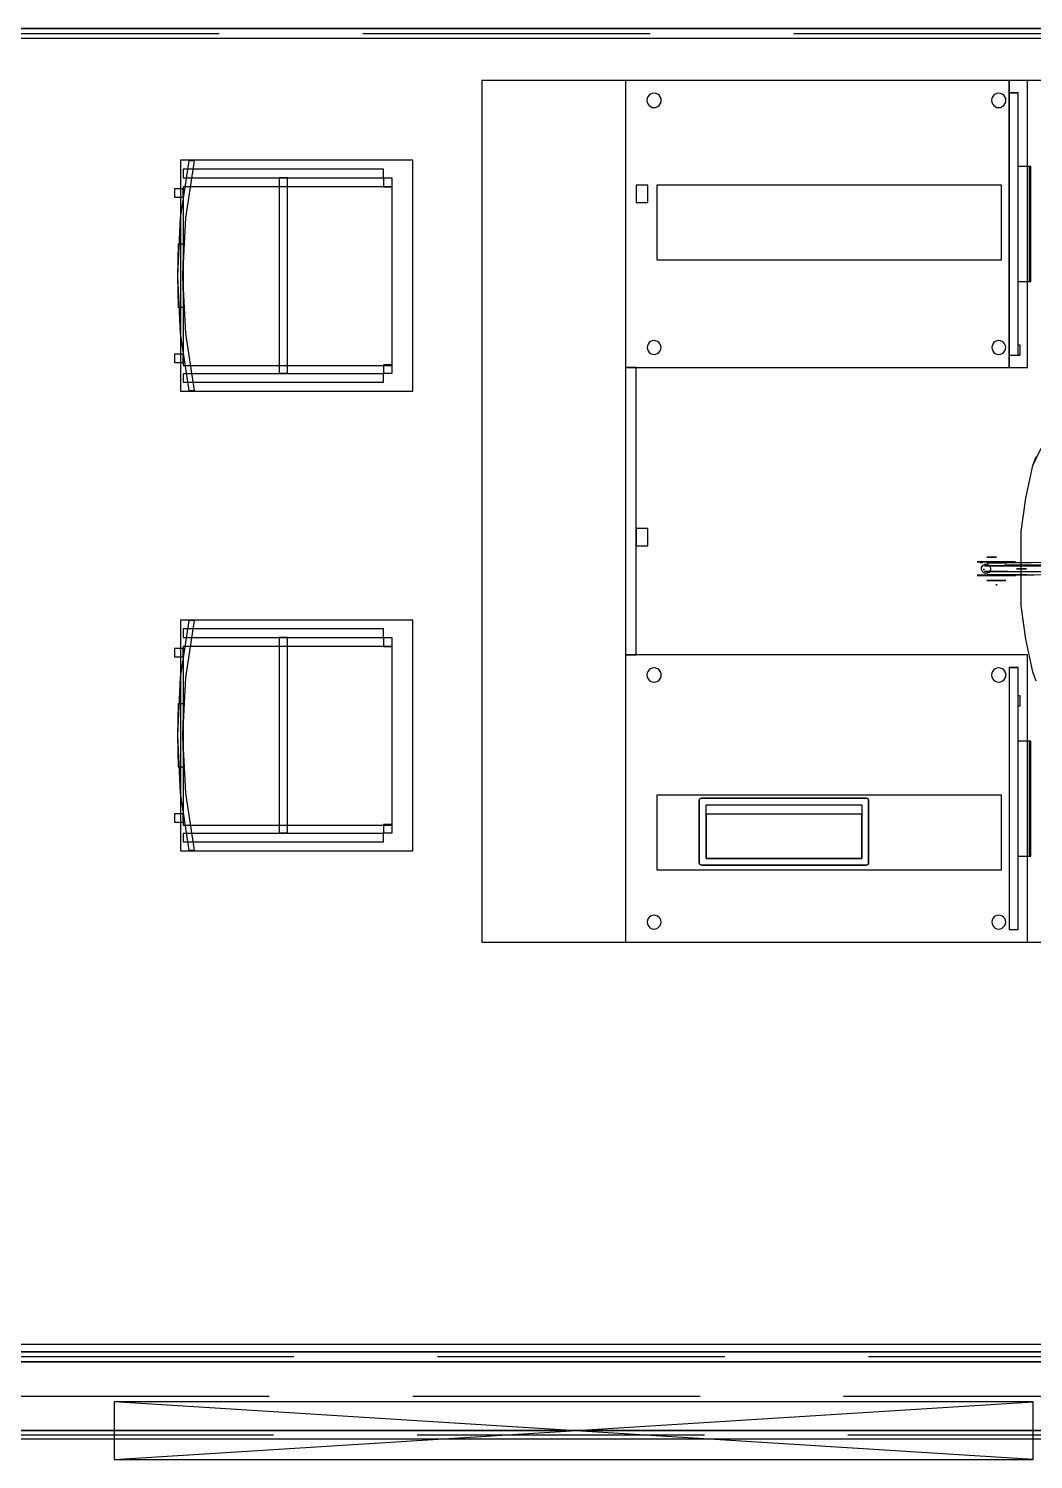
# Model space of a CAD drawing. Extents: x -28.2 to 24.3, y -24.8 to 12.4.
# Drawn here: x 4.745 to 6.494, y -6.174 to -3.684 of the extents above; entities that cross this region are included whole.
import ezdxf

# ---------------------------------------------------------------- set-up
doc = ezdxf.new("R2010")
doc.units = 0
doc.linetypes.add('Dashed', pattern=[0.75, 0.5, -0.25])
for name, color, linetype in [('EJE_MUROS', 8, 'Continuous'), ('FURNISHINGELEMENT', 8, 'Continuous'), ('LOSAS', 3, 'Continuous'), ('MUROS', 7, 'Continuous'), ('VENTANAS', 4, 'Continuous')]:
    doc.layers.add(name, color=color, linetype=linetype)

msp = doc.modelspace()

# ---------------------------------------------------------------- linework, layer by layer
at = {"layer": 'EJE_MUROS', "linetype": 'Dashed'}
for p, q in [((3.0768, -3.6926), (7.5538, -3.6926)), ((7.4568, -5.9956), (3.9143, -5.9956)), ((3.9138, -6.0641), (7.4738, -6.0641)), ((3.9213, -6.1316), (7.6738, -6.1316))]:
    msp.add_line(p, q, dxfattribs=at)
at = {"layer": 'FURNISHINGELEMENT'}
for p, q in [((6.5338, -3.7741, 1.06), (5.5338, -3.7741, 1.06)), ((5.5338, -3.7741, 1.06), (5.5338, -5.2741, 1.06)), ((6.4518, -3.7741, 0.945), (5.7838, -3.7741, 0.945)), ((5.7838, -3.7741, 0.945), (5.7838, -4.2741, 0.945)), ((6.4518, -4.2741, 0.945), (6.4518, -3.7741, 0.945)), ((6.4838, -3.7741, 0.945), (6.4518, -3.7741, 0.945)), ((6.4518, -3.7741, 0.945), (6.4518, -4.2741, 0.945)), ((6.4838, -4.2741, 0.945), (6.4838, -3.7741, 0.945)), ((5.8217, -3.8058, 0.345), (5.8213, -3.809, 0.345)), ((5.8213, -3.809, 0.345), (5.8217, -3.8122, 0.345)), ((5.823, -3.8027, 0.345), (5.8217, -3.8058, 0.345)), ((5.825, -3.8001, 0.345), (5.823, -3.8027, 0.345)), ((5.8275, -3.7982, 0.345), (5.825, -3.8001, 0.345)), ((5.8306, -3.7969, 0.345), (5.8275, -3.7982, 0.345)), ((5.8338, -3.7965, 0.345), (5.8306, -3.7969, 0.345)), ((5.837, -3.7969, 0.345), (5.8338, -3.7965, 0.345)), ((5.84, -3.7982, 0.345), (5.837, -3.7969, 0.345)), ((5.8426, -3.8001, 0.345), (5.84, -3.7982, 0.345)), ((5.8446, -3.8027, 0.345), (5.8426, -3.8001, 0.345)), ((5.8459, -3.8058, 0.345), (5.8446, -3.8027, 0.345)), ((5.8463, -3.809, 0.345), (5.8459, -3.8058, 0.345)), ((5.8459, -3.8122, 0.345), (5.8463, -3.809, 0.345)), ((6.4217, -3.8058, 0.345), (6.4213, -3.809, 0.345)), ((6.4213, -3.809, 0.345), (6.4217, -3.8122, 0.345)), ((6.423, -3.8027, 0.345), (6.4217, -3.8058, 0.345)), ((6.425, -3.8001, 0.345), (6.423, -3.8027, 0.345)), ((6.4275, -3.7982, 0.345), (6.425, -3.8001, 0.345)), ((6.4306, -3.7969, 0.345), (6.4275, -3.7982, 0.345)), ((6.4338, -3.7965, 0.345), (6.4306, -3.7969, 0.345)), ((6.437, -3.7969, 0.345), (6.4338, -3.7965, 0.345)), ((6.44, -3.7982, 0.345), (6.437, -3.7969, 0.345)), ((6.4426, -3.8001, 0.345), (6.44, -3.7982, 0.345)), ((6.4446, -3.8027, 0.345), (6.4426, -3.8001, 0.345)), ((6.4459, -3.8058, 0.345), (6.4446, -3.8027, 0.345)), ((6.4463, -3.809, 0.345), (6.4459, -3.8058, 0.345)), ((6.4459, -3.8122, 0.345), (6.4463, -3.809, 0.345)), ((6.4678, -3.7961, 0.922), (6.4518, -3.7961, 0.922)), ((6.4518, -3.7961, 0.922), (6.4518, -4.2521, 0.922)), ((6.4678, -3.7965, 0.743), (6.4518, -3.7965, 0.743)), ((6.4518, -3.7965, 0.743), (6.4518, -4.2521, 0.743)), ((6.4678, -4.2521, 0.922), (6.4678, -3.7961, 0.922)), ((6.4678, -4.2521, 0.743), (6.4678, -3.7965, 0.743)), ((5.8217, -3.8122, 0.345), (5.823, -3.8152, 0.345)), ((5.823, -3.8152, 0.345), (5.825, -3.8178, 0.345)), ((5.825, -3.8178, 0.345), (5.8275, -3.8198, 0.345)), ((5.8275, -3.8198, 0.345), (5.8306, -3.8211, 0.345)), ((5.8306, -3.8211, 0.345), (5.8338, -3.8215, 0.345)), ((5.8338, -3.8215, 0.345), (5.837, -3.8211, 0.345)), ((5.837, -3.8211, 0.345), (5.84, -3.8198, 0.345)), ((5.84, -3.8198, 0.345), (5.8426, -3.8178, 0.345)), ((5.8426, -3.8178, 0.345), (5.8446, -3.8152, 0.345)), ((5.8446, -3.8152, 0.345), (5.8459, -3.8122, 0.345)), ((6.4217, -3.8122, 0.345), (6.423, -3.8152, 0.345)), ((6.423, -3.8152, 0.345), (6.425, -3.8178, 0.345)), ((6.425, -3.8178, 0.345), (6.4275, -3.8198, 0.345)), ((6.4275, -3.8198, 0.345), (6.4306, -3.8211, 0.345)), ((6.4306, -3.8211, 0.345), (6.4338, -3.8215, 0.345)), ((6.4338, -3.8215, 0.345), (6.437, -3.8211, 0.345)), ((6.437, -3.8211, 0.345), (6.44, -3.8198, 0.345)), ((6.44, -3.8198, 0.345), (6.4426, -3.8178, 0.345)), ((6.4426, -3.8178, 0.345), (6.4446, -3.8152, 0.345)), ((6.4446, -3.8152, 0.345), (6.4459, -3.8122, 0.345)), ((5.0238, -3.9141, 1.1104), (5.0089, -4.0136, 1.1104)), ((5.4138, -3.9133, 0.7577), (5.0094, -3.9133, 0.7577)), ((5.0094, -3.9133, 0.7577), (5.0094, -3.9927, 0.7402)), ((5.3628, -3.9286, 0.5275), (5.0138, -3.9286, 0.5275)), ((5.0138, -3.9286, 0.5275), (5.0138, -3.9436, 0.5275)), ((5.0187, -4.0136, 1.1104), (5.0338, -3.9141, 1.1104)), ((5.0338, -3.9141, 1.1104), (5.0238, -3.9141, 1.1104)), ((5.3628, -3.9436, 0.5275), (5.3628, -3.9286, 0.5275)), ((5.4138, -3.9927, 0.7402), (5.4138, -3.9133, 0.7577)), ((6.4771, -3.9241, 0.9071), (6.4669, -3.9241, 0.9071)), ((6.4669, -3.9241, 0.9071), (6.4669, -4.1241, 0.9071)), ((6.4771, -3.9241, 0.728), (6.4669, -3.9241, 0.728)), ((6.4669, -3.9241, 0.728), (6.4669, -4.1241, 0.728)), ((6.4779, -3.9241, 0.9062), (6.4771, -3.9241, 0.9071)), ((6.4779, -3.9241, 0.7272), (6.4771, -3.9241, 0.728)), ((6.4787, -3.9241, 0.9071), (6.4779, -3.9241, 0.9062)), ((6.4787, -3.9241, 0.728), (6.4779, -3.9241, 0.7272)), ((6.4874, -3.9241, 0.9071), (6.4787, -3.9241, 0.9071)), ((6.4874, -3.9241, 0.728), (6.4787, -3.9241, 0.728)), ((6.4874, -4.1241, 0.9071), (6.4874, -3.9241, 0.9071)), ((6.4899, -3.9241, 0.9091), (6.4874, -3.9241, 0.9091)), ((6.4874, -3.9241, 0.9091), (6.4874, -4.1241, 0.9091)), ((6.4874, -4.1241, 0.728), (6.4874, -3.9241, 0.728)), ((6.4899, -3.9241, 0.73), (6.4874, -3.9241, 0.73)), ((6.4874, -3.9241, 0.73), (6.4874, -4.1241, 0.73)), ((6.4899, -4.1241, 0.9091), (6.4899, -3.9241, 0.9091)), ((6.4899, -4.1241, 0.73), (6.4899, -3.9241, 0.73)), ((5.0138, -3.9436, 0.5275), (5.3628, -3.9436, 0.5275)), ((5.1958, -3.9436, 0.5275), (5.1808, -3.9436, 0.5275)), ((5.1808, -3.9436, 0.5275), (5.1808, -4.2835, 0.5275)), ((5.1958, -4.2835, 0.5275), (5.1958, -3.9436, 0.5275)), ((5.3778, -3.9444, 0.7344), (5.3628, -3.9444, 0.7344)), ((5.3628, -3.9444, 0.7344), (5.3628, -3.9592, 0.7312)), ((5.3778, -3.9592, 0.7312), (5.3778, -3.9444, 0.7344)), ((5.8228, -3.9566, 0.992), (5.8028, -3.9566, 0.992)), ((5.8028, -3.9566, 0.992), (5.8028, -3.9866, 0.992)), ((5.8228, -3.9866, 0.992), (5.8228, -3.9566, 0.992)), ((6.4388, -3.9566, 0.997), (5.8388, -3.9566, 0.997)), ((5.8388, -3.9566, 0.997), (5.8388, -4.0863, 0.997)), ((6.4388, -4.0863, 0.997), (6.4388, -3.9566, 0.997)), ((5.0138, -3.9627, 0.9907), (4.9988, -3.9627, 0.9907)), ((4.9988, -3.9627, 0.9907), (4.9988, -3.9775, 0.9875)), ((4.9988, -3.9775, 0.9875), (5.0138, -3.9775, 0.9875)), ((5.3778, -3.9592, 0.7312), (5.0138, -3.9592, 0.7312)), ((5.0138, -3.9592, 0.7312), (5.0138, -4.0366, 0.7193)), ((5.0138, -3.9775, 0.9875), (5.0138, -3.9627, 0.9907)), ((5.3628, -3.9592, 0.7312), (5.3778, -3.9592, 0.7312)), ((5.3778, -4.0366, 0.7193), (5.3778, -3.9592, 0.7312)), ((5.0094, -3.9927, 0.7402), (5.0094, -4.0735, 0.7315)), ((5.4138, -4.0735, 0.7315), (5.4138, -3.9927, 0.7402)), ((5.8028, -3.9866, 0.992), (5.8228, -3.9866, 0.992)), ((5.0089, -4.0136, 1.1104), (5.0038, -4.1141, 1.1104)), ((5.0136, -4.1141, 1.1104), (5.0187, -4.0136, 1.1104)), ((5.0138, -4.0366, 0.7193), (5.0138, -4.1148, 0.7154)), ((5.3778, -4.1148, 0.7154), (5.3778, -4.0366, 0.7193)), ((5.0053, -4.0591, 1.0104), (5.0038, -4.1141, 1.0104)), ((5.0152, -4.0591, 1.0104), (5.0053, -4.0591, 1.0104)), ((5.0094, -4.0735, 0.7315), (5.0094, -4.1547, 0.7315)), ((5.0136, -4.1141, 1.0104), (5.0152, -4.0591, 1.0104)), ((5.4138, -4.1547, 0.7315), (5.4138, -4.0735, 0.7315)), ((5.8388, -4.0863, 0.997), (6.4388, -4.0863, 0.997)), ((5.0038, -4.1141, 1.1104), (5.0089, -4.2146, 1.1104)), ((5.0038, -4.1141, 1.0104), (5.0053, -4.1691, 1.0104)), ((5.0187, -4.2146, 1.1104), (5.0136, -4.1141, 1.1104)), ((5.0152, -4.1691, 1.0104), (5.0136, -4.1141, 1.0104)), ((5.0138, -4.1148, 0.7154), (5.0138, -4.193, 0.7194)), ((5.3778, -4.193, 0.7194), (5.3778, -4.1148, 0.7154)), ((6.4669, -4.1241, 0.9071), (6.4771, -4.1241, 0.9071)), ((6.4669, -4.1241, 0.728), (6.4771, -4.1241, 0.728)), ((6.4771, -4.1241, 0.9071), (6.4779, -4.1241, 0.9062)), ((6.4771, -4.1241, 0.728), (6.4779, -4.1241, 0.7272)), ((6.4779, -4.1241, 0.9062), (6.4787, -4.1241, 0.9071)), ((6.4779, -4.1241, 0.7272), (6.4787, -4.1241, 0.728)), ((6.4787, -4.1241, 0.9071), (6.4874, -4.1241, 0.9071)), ((6.4787, -4.1241, 0.728), (6.4874, -4.1241, 0.728)), ((6.4874, -4.1241, 0.9091), (6.4899, -4.1241, 0.9091)), ((6.4874, -4.1241, 0.73), (6.4899, -4.1241, 0.73)), ((5.0094, -4.1547, 0.7315), (5.0094, -4.2355, 0.7402)), ((5.4138, -4.2355, 0.7402), (5.4138, -4.1547, 0.7315)), ((5.0053, -4.1691, 1.0104), (5.0152, -4.1691, 1.0104)), ((5.0138, -4.193, 0.7194), (5.0138, -4.2704, 0.7315)), ((5.3778, -4.2704, 0.7315), (5.3778, -4.193, 0.7194)), ((5.0089, -4.2146, 1.1104), (5.0238, -4.3141, 1.1104)), ((5.0338, -4.3141, 1.1104), (5.0187, -4.2146, 1.1104)), ((5.8233, -4.233, 0.345), (5.8221, -4.2359, 0.345)), ((5.8253, -4.2305, 0.345), (5.8233, -4.233, 0.345)), ((5.8278, -4.2285, 0.345), (5.8253, -4.2305, 0.345)), ((5.8307, -4.2273, 0.345), (5.8278, -4.2285, 0.345)), ((5.8338, -4.2269, 0.345), (5.8307, -4.2273, 0.345)), ((5.8369, -4.2273, 0.345), (5.8338, -4.2269, 0.345)), ((5.8398, -4.2285, 0.345), (5.8369, -4.2273, 0.345)), ((5.8423, -4.2305, 0.345), (5.8398, -4.2285, 0.345)), ((5.8443, -4.233, 0.345), (5.8423, -4.2305, 0.345)), ((5.8455, -4.2359, 0.345), (5.8443, -4.233, 0.345)), ((6.4233, -4.233, 0.345), (6.4221, -4.2359, 0.345)), ((6.4253, -4.2305, 0.345), (6.4233, -4.233, 0.345)), ((6.4278, -4.2285, 0.345), (6.4253, -4.2305, 0.345)), ((6.4307, -4.2273, 0.345), (6.4278, -4.2285, 0.345)), ((6.4338, -4.2269, 0.345), (6.4307, -4.2273, 0.345)), ((6.4369, -4.2273, 0.345), (6.4338, -4.2269, 0.345)), ((6.4398, -4.2285, 0.345), (6.4369, -4.2273, 0.345)), ((6.4423, -4.2305, 0.345), (6.4398, -4.2285, 0.345)), ((6.4443, -4.233, 0.345), (6.4423, -4.2305, 0.345)), ((6.4455, -4.2359, 0.345), (6.4443, -4.233, 0.345)), ((5.0138, -4.2506, 0.9875), (4.9988, -4.2506, 0.9875)), ((4.9988, -4.2506, 0.9875), (4.9988, -4.2654, 0.9907)), ((5.0094, -4.2355, 0.7402), (5.0094, -4.3148, 0.7577)), ((5.0138, -4.2654, 0.9907), (5.0138, -4.2506, 0.9875)), ((5.4138, -4.3148, 0.7577), (5.4138, -4.2355, 0.7402)), ((5.8221, -4.2359, 0.345), (5.8217, -4.239, 0.345)), ((5.8217, -4.239, 0.345), (5.8221, -4.2421, 0.345)), ((5.8221, -4.2421, 0.345), (5.8233, -4.245, 0.345)), ((5.8233, -4.245, 0.345), (5.8253, -4.2475, 0.345)), ((5.8253, -4.2475, 0.345), (5.8278, -4.2494, 0.345)), ((5.8278, -4.2494, 0.345), (5.8307, -4.2507, 0.345)), ((5.8307, -4.2507, 0.345), (5.8338, -4.2511, 0.345)), ((5.8338, -4.2511, 0.345), (5.8369, -4.2507, 0.345)), ((5.8369, -4.2507, 0.345), (5.8398, -4.2494, 0.345)), ((5.8398, -4.2494, 0.345), (5.8423, -4.2475, 0.345)), ((5.8423, -4.2475, 0.345), (5.8443, -4.245, 0.345)), ((5.8443, -4.245, 0.345), (5.8455, -4.2421, 0.345)), ((5.8459, -4.239, 0.345), (5.8455, -4.2359, 0.345)), ((5.8455, -4.2421, 0.345), (5.8459, -4.239, 0.345)), ((6.4221, -4.2359, 0.345), (6.4217, -4.239, 0.345)), ((6.4217, -4.239, 0.345), (6.4221, -4.2421, 0.345)), ((6.4221, -4.2421, 0.345), (6.4233, -4.245, 0.345)), ((6.4233, -4.245, 0.345), (6.4253, -4.2475, 0.345)), ((6.4253, -4.2475, 0.345), (6.4278, -4.2494, 0.345)), ((6.4278, -4.2494, 0.345), (6.4307, -4.2507, 0.345)), ((6.4307, -4.2507, 0.345), (6.4338, -4.2511, 0.345)), ((6.4338, -4.2511, 0.345), (6.4369, -4.2507, 0.345)), ((6.4369, -4.2507, 0.345), (6.4398, -4.2494, 0.345)), ((6.4398, -4.2494, 0.345), (6.4423, -4.2475, 0.345)), ((6.4423, -4.2475, 0.345), (6.4443, -4.245, 0.345)), ((6.4443, -4.245, 0.345), (6.4455, -4.2421, 0.345)), ((6.4459, -4.239, 0.345), (6.4455, -4.2359, 0.345)), ((6.4455, -4.2421, 0.345), (6.4459, -4.239, 0.345)), ((6.4518, -4.2521, 0.922), (6.4678, -4.2521, 0.922)), ((6.4518, -4.2521, 0.743), (6.4678, -4.2521, 0.743)), ((6.4708, -4.2351, 0.8972), (6.4668, -4.2351, 0.8972)), ((6.4668, -4.2351, 0.8972), (6.4668, -4.2367, 0.8993)), ((6.4668, -4.2367, 0.8993), (6.4668, -4.2387, 0.9009)), ((6.4668, -4.2387, 0.9009), (6.4668, -4.2411, 0.9019)), ((6.4668, -4.2411, 0.9019), (6.4668, -4.2437, 0.9022)), ((6.4668, -4.2437, 0.9022), (6.4668, -4.2463, 0.9019)), ((6.4668, -4.2463, 0.9019), (6.4668, -4.2487, 0.9009)), ((6.4668, -4.2487, 0.9009), (6.4668, -4.2508, 0.8993)), ((6.4668, -4.2508, 0.8993), (6.4668, -4.2524, 0.8972)), ((6.4668, -4.2524, 0.8972), (6.4708, -4.2524, 0.8972)), ((6.4708, -4.2367, 0.8993), (6.4708, -4.2351, 0.8972)), ((6.4708, -4.2387, 0.9009), (6.4708, -4.2367, 0.8993)), ((6.4708, -4.2411, 0.9019), (6.4708, -4.2387, 0.9009)), ((6.4708, -4.2437, 0.9022), (6.4708, -4.2411, 0.9019)), ((6.4708, -4.2463, 0.9019), (6.4708, -4.2437, 0.9022)), ((6.4708, -4.2487, 0.9009), (6.4708, -4.2463, 0.9019)), ((6.4708, -4.2508, 0.8993), (6.4708, -4.2487, 0.9009)), ((6.4708, -4.2524, 0.8972), (6.4708, -4.2508, 0.8993)), ((4.9988, -4.2654, 0.9907), (5.0138, -4.2654, 0.9907)), ((5.0138, -4.2704, 0.7315), (5.3778, -4.2704, 0.7315)), ((5.3778, -4.269, 0.7312), (5.3628, -4.269, 0.7312)), ((5.3628, -4.269, 0.7312), (5.3628, -4.2838, 0.7344)), ((5.3778, -4.2838, 0.7344), (5.3778, -4.269, 0.7312)), ((5.8028, -4.2741, 0.945), (5.7838, -4.2741, 0.945)), ((5.7838, -4.2741, 0.945), (5.7838, -4.7741, 0.945)), ((5.7838, -4.2741, 0.945), (6.4518, -4.2741, 0.945)), ((5.8028, -4.7741, 0.945), (5.8028, -4.2741, 0.945)), ((6.4518, -4.2741, 0.945), (6.4838, -4.2741, 0.945)), ((5.3628, -4.2846, 0.5275), (5.0138, -4.2846, 0.5275)), ((5.0138, -4.2846, 0.5275), (5.0138, -4.2996, 0.5275)), ((5.0138, -4.2996, 0.5275), (5.3628, -4.2996, 0.5275)), ((5.1808, -4.2835, 0.5275), (5.1958, -4.2835, 0.5275)), ((5.3628, -4.2838, 0.7344), (5.3778, -4.2838, 0.7344)), ((5.3628, -4.2996, 0.5275), (5.3628, -4.2846, 0.5275)), ((5.0094, -4.3148, 0.7577), (5.4138, -4.3148, 0.7577)), ((5.0238, -4.3141, 1.1104), (5.0338, -4.3141, 1.1104)), ((6.4934, -4.4445, 0.7508), (6.5077, -4.414, 0.7561)), ((6.4934, -4.4445, 0.7508), (6.4992, -4.4286, 0.7529)), ((6.4807, -4.5014, 0.7461), (6.4934, -4.4445, 0.7508)), ((6.4807, -4.5014, 0.7461), (6.4934, -4.4445, 0.7508)), ((6.4728, -4.5592, 0.7432), (6.4807, -4.5014, 0.7461)), ((6.4728, -4.5592, 0.7432), (6.4807, -4.5014, 0.7461)), ((5.8228, -4.5541, 0.992), (5.8028, -4.5541, 0.992)), ((5.8028, -4.5541, 0.992), (5.8028, -4.5841, 0.992)), ((5.8228, -4.5841, 0.992), (5.8228, -4.5541, 0.992)), ((6.4728, -4.6889, 0.7432), (6.4728, -4.5592, 0.7432)), ((6.4728, -4.6889, 0.7432), (6.4728, -4.5592, 0.7432)), ((5.8028, -4.5841, 0.992), (5.8228, -4.5841, 0.992)), ((6.4214, -4.6037, 0.3736), (6.4131, -4.6037, 0.3714)), ((6.4131, -4.6037, 0.3714), (6.4188, -4.6037, 0.3729)), ((6.4188, -4.6037, 0.3125), (6.4131, -4.6037, 0.314)), ((6.4131, -4.6037, 0.314), (6.4214, -4.6037, 0.3118)), ((6.4214, -4.6037, 0.3736), (6.4131, -4.6037, 0.3714)), ((6.4131, -4.6037, 0.3714), (6.4188, -4.6037, 0.3729)), ((6.4188, -4.6037, 0.3729), (6.4296, -4.6037, 0.3758)), ((6.4296, -4.6037, 0.3096), (6.4188, -4.6037, 0.3125)), ((6.4188, -4.6037, 0.3729), (6.4296, -4.6037, 0.3758)), ((6.4296, -4.6037, 0.3758), (6.4214, -4.6037, 0.3736)), ((6.4214, -4.6037, 0.3118), (6.4296, -4.6037, 0.3096)), ((6.4296, -4.6037, 0.3758), (6.4214, -4.6037, 0.3736)), ((6.3988, -4.6123, 0.3344), (6.3965, -4.6123, 0.3427)), ((6.3965, -4.6123, 0.3427), (6.3988, -4.6123, 0.351)), ((6.401, -4.6123, 0.3261), (6.3988, -4.6123, 0.3344)), ((6.3988, -4.6123, 0.351), (6.401, -4.6123, 0.3592)), ((6.407, -4.6123, 0.3201), (6.401, -4.6123, 0.3261)), ((6.401, -4.6123, 0.3592), (6.407, -4.6123, 0.3653)), ((6.4036, -4.6131, 0.3627), (6.401, -4.6131, 0.3592)), ((6.401, -4.6131, 0.3592), (6.4062, -4.6131, 0.3661)), ((6.4062, -4.6131, 0.3661), (6.4036, -4.6131, 0.3627)), ((6.4036, -4.6241, 0.3881), (6.4039, -4.622, 0.3881)), ((6.4039, -4.6261, 0.3881), (6.4036, -4.6241, 0.3881)), ((6.4039, -4.622, 0.3881), (6.4047, -4.6201, 0.3881)), ((6.4047, -4.6281, 0.3881), (6.4039, -4.6261, 0.3881)), ((6.4047, -4.6201, 0.3881), (6.406, -4.6184, 0.3881)), ((6.406, -4.6297, 0.3881), (6.4047, -4.6281, 0.3881)), ((6.406, -4.6184, 0.3881), (6.4076, -4.6171, 0.3881)), ((6.4076, -4.631, 0.3881), (6.406, -4.6297, 0.3881)), ((6.4131, -4.6123, 0.314), (6.407, -4.6123, 0.3201)), ((6.407, -4.6123, 0.3653), (6.4131, -4.6123, 0.3714)), ((6.4076, -4.6171, 0.3881), (6.4096, -4.6163, 0.3881)), ((6.4096, -4.6318, 0.3881), (6.4076, -4.631, 0.3881)), ((6.4078, -4.6241, 0.4071), (6.408, -4.6255, 0.4072)), ((6.4081, -4.6266, 0.4072), (6.4078, -4.6241, 0.4071)), ((6.408, -4.6255, 0.4072), (6.4081, -4.6266, 0.4072)), ((6.4189, -4.6191, 0.4102), (6.4089, -4.6191, 0.4075)), ((6.4089, -4.6191, 0.4075), (6.4492, -4.6191, 0.4186)), ((6.4495, -4.6291, 0.4187), (6.4089, -4.6291, 0.4075)), ((6.4089, -4.6291, 0.4075), (6.4189, -4.6291, 0.4102)), ((6.4495, -4.6291, 0.4187), (6.4089, -4.6291, 0.4075)), ((6.4089, -4.6291, 0.4075), (6.4189, -4.6291, 0.4102)), ((6.4096, -4.6163, 0.3881), (6.4116, -4.6161, 0.3881)), ((6.4116, -4.6161, 0.3881), (6.4137, -4.6163, 0.3881)), ((6.4214, -4.6123, 0.3118), (6.4131, -4.6123, 0.314)), ((6.4131, -4.6123, 0.3714), (6.4236, -4.6123, 0.3742)), ((6.4131, -4.6131, 0.3714), (6.4211, -4.6131, 0.3747)), ((6.4151, -4.6131, 0.3722), (6.4131, -4.6131, 0.3714)), ((6.4539, -4.6137, 0.4022), (6.4133, -4.6142, 0.3921)), ((6.4133, -4.6142, 0.3921), (6.4478, -4.6138, 0.4007)), ((6.4137, -4.6163, 0.3881), (6.4165, -4.6177, 0.3731)), ((6.4165, -4.6304, 0.3731), (6.4137, -4.6318, 0.3881)), ((6.4171, -4.6131, 0.373), (6.4151, -4.6131, 0.3722)), ((6.4165, -4.6177, 0.3731), (6.4184, -4.6199, 0.3738)), ((6.4184, -4.6283, 0.3738), (6.4165, -4.6304, 0.3731)), ((6.4211, -4.6131, 0.3747), (6.4171, -4.6131, 0.373)), ((6.4184, -4.6199, 0.3738), (6.4195, -4.6226, 0.3742)), ((6.4195, -4.6255, 0.3742), (6.4184, -4.6283, 0.3738)), ((6.4289, -4.6191, 0.413), (6.4189, -4.6191, 0.4102)), ((6.4189, -4.6291, 0.4102), (6.4289, -4.6291, 0.413)), ((6.4189, -4.6291, 0.4102), (6.4289, -4.6291, 0.413)), ((6.4195, -4.6226, 0.3742), (6.4195, -4.6255, 0.3742)), ((6.4296, -4.6123, 0.3096), (6.4214, -4.6123, 0.3118)), ((6.4236, -4.6123, 0.3742), (6.4296, -4.6123, 0.3758)), ((6.4431, -4.6191, 0.4169), (6.4289, -4.6191, 0.413)), ((6.4289, -4.6291, 0.413), (6.4431, -4.6291, 0.4169)), ((6.4289, -4.6291, 0.413), (6.4431, -4.6291, 0.4169)), ((6.4356, -4.6123, 0.3112), (6.4296, -4.6123, 0.3096)), ((6.4296, -4.6123, 0.3758), (6.4379, -4.6123, 0.3736)), ((6.4462, -4.6123, 0.314), (6.4356, -4.6123, 0.3112)), ((6.4379, -4.6123, 0.3736), (6.4462, -4.6123, 0.3714)), ((6.4602, -4.619, 0.4217), (6.4431, -4.6191, 0.4169)), ((6.4431, -4.6291, 0.4169), (6.4602, -4.6291, 0.4217)), ((6.4431, -4.6291, 0.4169), (6.4602, -4.6291, 0.4217)), ((6.4437, -4.618, 0.387), (6.4781, -4.6176, 0.3948)), ((6.4785, -4.6176, 0.3949), (6.4437, -4.618, 0.387)), ((6.4462, -4.6123, 0.3714), (6.4522, -4.6123, 0.3653)), ((6.4522, -4.6123, 0.3201), (6.4462, -4.6123, 0.314)), ((6.4478, -4.6138, 0.4007), (6.4902, -4.6133, 0.4112)), ((6.4492, -4.6191, 0.4186), (6.4895, -4.619, 0.4298)), ((6.4901, -4.6292, 0.43), (6.4495, -4.6291, 0.4187)), ((6.4901, -4.6292, 0.43), (6.4495, -4.6291, 0.4187)), ((6.4522, -4.6123, 0.3653), (6.4583, -4.6123, 0.3592)), ((6.4583, -4.6123, 0.3261), (6.4522, -4.6123, 0.3201)), ((6.4945, -4.6132, 0.4122), (6.4539, -4.6137, 0.4022)), ((6.4583, -4.6123, 0.3592), (6.4605, -4.6123, 0.351)), ((6.4605, -4.6123, 0.3344), (6.4583, -4.6123, 0.3261)), ((6.4773, -4.619, 0.4264), (6.4602, -4.619, 0.4217)), ((6.4602, -4.6291, 0.4217), (6.4773, -4.6291, 0.4264)), ((6.4602, -4.6291, 0.4217), (6.4773, -4.6291, 0.4264)), ((6.4605, -4.6123, 0.351), (6.4627, -4.6123, 0.3427)), ((6.4627, -4.6123, 0.3427), (6.4605, -4.6123, 0.3344)), ((6.4649, -4.6241, 0.423), (6.4735, -4.6241, 0.4254)), ((6.4821, -4.6241, 0.4278), (6.4649, -4.6241, 0.423)), ((6.4735, -4.6241, 0.4254), (6.4821, -4.6241, 0.4278)), ((6.4944, -4.619, 0.4312), (6.4773, -4.619, 0.4264)), ((6.4773, -4.6291, 0.4264), (6.4944, -4.6292, 0.4312)), ((6.4773, -4.6291, 0.4264), (6.4944, -4.6292, 0.4312)), ((6.4781, -4.6176, 0.3948), (6.5176, -4.6171, 0.4037)), ((6.5176, -4.6171, 0.4037), (6.4785, -4.6176, 0.3949)), ((6.4895, -4.619, 0.4298), (6.5569, -4.6189, 0.4485)), ((6.5307, -4.6292, 0.4412), (6.4901, -4.6292, 0.43)), ((6.5307, -4.6292, 0.4412), (6.4901, -4.6292, 0.43)), ((6.4902, -4.6133, 0.4112), (6.5287, -4.6128, 0.4207)), ((6.3965, -4.635, 0.3427), (6.3977, -4.635, 0.3513)), ((6.4193, -4.635, 0.3427), (6.3965, -4.635, 0.3427)), ((6.4193, -4.635, 0.3427), (6.3965, -4.635, 0.3427)), ((6.3965, -4.635, 0.3427), (6.3977, -4.635, 0.3513)), ((6.3988, -4.6358, 0.351), (6.3965, -4.6358, 0.3427)), ((6.3965, -4.6358, 0.3427), (6.3988, -4.6358, 0.3344)), ((6.3977, -4.635, 0.3513), (6.401, -4.635, 0.3592)), ((6.3977, -4.635, 0.3513), (6.401, -4.635, 0.3592)), ((6.401, -4.6358, 0.3592), (6.3988, -4.6358, 0.351)), ((6.3988, -4.6358, 0.3344), (6.401, -4.6358, 0.3261)), ((6.401, -4.635, 0.3592), (6.4062, -4.635, 0.3661)), ((6.401, -4.635, 0.3592), (6.4036, -4.635, 0.3627)), ((6.407, -4.6358, 0.3653), (6.401, -4.6358, 0.3592)), ((6.401, -4.6358, 0.3261), (6.407, -4.6358, 0.3201)), ((6.4036, -4.635, 0.3627), (6.4062, -4.635, 0.3661)), ((6.4062, -4.635, 0.3661), (6.4131, -4.635, 0.3714)), ((6.4062, -4.635, 0.3661), (6.4131, -4.635, 0.3714)), ((6.4131, -4.6358, 0.3714), (6.407, -4.6358, 0.3653)), ((6.407, -4.6358, 0.3201), (6.4131, -4.6358, 0.314)), ((6.4116, -4.6321, 0.3881), (6.4096, -4.6318, 0.3881)), ((6.4137, -4.6318, 0.3881), (6.4116, -4.6321, 0.3881)), ((6.4131, -4.635, 0.3714), (6.4211, -4.635, 0.3747)), ((6.4131, -4.635, 0.3714), (6.4151, -4.635, 0.3722)), ((6.4236, -4.6358, 0.3742), (6.4131, -4.6358, 0.3714)), ((6.4131, -4.6358, 0.314), (6.4214, -4.6358, 0.3118)), ((6.4236, -4.6444, 0.3112), (6.4131, -4.6444, 0.314)), ((6.4131, -4.6444, 0.314), (6.4188, -4.6444, 0.3125)), ((6.4188, -4.6444, 0.3729), (6.4131, -4.6444, 0.3714)), ((6.4131, -4.6444, 0.3714), (6.4214, -4.6444, 0.3736)), ((6.4134, -4.634, 0.3921), (6.4542, -4.6345, 0.4022)), ((6.4478, -4.6344, 0.4006), (6.4134, -4.634, 0.3921)), ((6.4151, -4.635, 0.3722), (6.4171, -4.635, 0.373)), ((6.4171, -4.635, 0.373), (6.4211, -4.635, 0.3747)), ((6.4188, -4.6444, 0.3125), (6.4296, -4.6444, 0.3096)), ((6.4296, -4.6444, 0.3758), (6.4188, -4.6444, 0.3729)), ((6.4196, -4.635, 0.34), (6.4193, -4.635, 0.3427)), ((6.4196, -4.635, 0.34), (6.4193, -4.635, 0.3427)), ((6.4207, -4.635, 0.3375), (6.4196, -4.635, 0.34)), ((6.4207, -4.635, 0.3375), (6.4196, -4.635, 0.34)), ((6.4223, -4.635, 0.3354), (6.4207, -4.635, 0.3375)), ((6.4223, -4.635, 0.3354), (6.4207, -4.635, 0.3375)), ((6.4211, -4.635, 0.3747), (6.4296, -4.635, 0.3758)), ((6.4211, -4.635, 0.3747), (6.4296, -4.635, 0.3758)), ((6.4214, -4.6358, 0.3118), (6.4296, -4.6358, 0.3096)), ((6.4214, -4.6444, 0.3736), (6.4296, -4.6444, 0.3758)), ((6.4245, -4.635, 0.3337), (6.4223, -4.635, 0.3354)), ((6.4245, -4.635, 0.3337), (6.4223, -4.635, 0.3354)), ((6.4296, -4.6358, 0.3758), (6.4236, -4.6358, 0.3742)), ((6.4296, -4.6444, 0.3096), (6.4236, -4.6444, 0.3112)), ((6.427, -4.635, 0.3327), (6.4245, -4.635, 0.3337)), ((6.427, -4.635, 0.3327), (6.4245, -4.635, 0.3337)), ((6.4296, -4.635, 0.3323), (6.427, -4.635, 0.3327)), ((6.4296, -4.635, 0.3323), (6.427, -4.635, 0.3327)), ((6.4296, -4.635, 0.3758), (6.4382, -4.635, 0.3747)), ((6.4323, -4.635, 0.3327), (6.4296, -4.635, 0.3323)), ((6.4296, -4.635, 0.3758), (6.4382, -4.635, 0.3747)), ((6.4323, -4.635, 0.3327), (6.4296, -4.635, 0.3323)), ((6.4379, -4.6358, 0.3736), (6.4296, -4.6358, 0.3758)), ((6.4296, -4.6358, 0.3096), (6.4356, -4.6358, 0.3112)), ((6.4379, -4.6444, 0.3118), (6.4296, -4.6444, 0.3096)), ((6.4296, -4.6444, 0.3096), (6.4405, -4.6444, 0.3125)), ((6.4296, -4.653, 0.3427), (6.4296, -4.6508, 0.3598)), ((6.4296, -4.6508, 0.3598), (6.4296, -4.6519, 0.3511)), ((6.4296, -4.6519, 0.3511), (6.4296, -4.653, 0.3427)), ((6.4348, -4.635, 0.3337), (6.4323, -4.635, 0.3327)), ((6.4348, -4.635, 0.3337), (6.4323, -4.635, 0.3327)), ((6.437, -4.635, 0.3354), (6.4348, -4.635, 0.3337)), ((6.437, -4.635, 0.3354), (6.4348, -4.635, 0.3337)), ((6.4356, -4.6358, 0.3112), (6.4462, -4.6358, 0.314)), ((6.4386, -4.635, 0.3375), (6.437, -4.635, 0.3354)), ((6.4386, -4.635, 0.3375), (6.437, -4.635, 0.3354)), ((6.4462, -4.6358, 0.3714), (6.4379, -4.6358, 0.3736)), ((6.4462, -4.6444, 0.314), (6.4379, -4.6444, 0.3118)), ((6.4382, -4.635, 0.3747), (6.4462, -4.635, 0.3714)), ((6.4382, -4.635, 0.3747), (6.4462, -4.635, 0.3714)), ((6.4396, -4.635, 0.34), (6.4386, -4.635, 0.3375)), ((6.4396, -4.635, 0.34), (6.4386, -4.635, 0.3375)), ((6.44, -4.635, 0.3427), (6.4396, -4.635, 0.34)), ((6.44, -4.635, 0.3427), (6.4396, -4.635, 0.34)), ((6.4627, -4.635, 0.3427), (6.44, -4.635, 0.3427)), ((6.4627, -4.635, 0.3427), (6.44, -4.635, 0.3427)), ((6.4405, -4.6444, 0.3125), (6.4462, -4.6444, 0.314)), ((6.4462, -4.635, 0.3714), (6.453, -4.635, 0.3661)), ((6.4462, -4.635, 0.3714), (6.453, -4.635, 0.3661)), ((6.4462, -4.6358, 0.314), (6.4522, -4.6358, 0.3201)), ((6.4522, -4.6358, 0.3653), (6.4462, -4.6358, 0.3714)), ((6.4822, -4.6348, 0.4091), (6.4478, -4.6344, 0.4006)), ((6.4522, -4.6358, 0.3201), (6.4583, -4.6358, 0.3261)), ((6.4583, -4.6358, 0.3592), (6.4522, -4.6358, 0.3653)), ((6.453, -4.635, 0.3661), (6.4583, -4.635, 0.3592)), ((6.453, -4.635, 0.3661), (6.4583, -4.635, 0.3592)), ((6.4542, -4.6345, 0.4022), (6.4951, -4.635, 0.4122)), ((6.4583, -4.635, 0.3592), (6.4616, -4.635, 0.3513)), ((6.4583, -4.635, 0.3592), (6.4616, -4.635, 0.3513)), ((6.4583, -4.6358, 0.3261), (6.4605, -4.6358, 0.3344)), ((6.4605, -4.6358, 0.351), (6.4583, -4.6358, 0.3592)), ((6.4605, -4.6358, 0.3344), (6.4627, -4.6358, 0.3427)), ((6.4627, -4.6358, 0.3427), (6.4605, -4.6358, 0.351)), ((6.4616, -4.635, 0.3513), (6.4627, -4.635, 0.3427)), ((6.4616, -4.635, 0.3513), (6.4627, -4.635, 0.3427)), ((6.5207, -4.6353, 0.4185), (6.4822, -4.6348, 0.4091)), ((6.4807, -4.7467, 0.7461), (6.4728, -4.6889, 0.7432)), ((6.4807, -4.7467, 0.7461), (6.4728, -4.6889, 0.7432)), ((5.0238, -4.7141, 1.1104), (5.0089, -4.8136, 1.1104)), ((5.4138, -4.7133, 0.7577), (5.0094, -4.7133, 0.7577)), ((5.0094, -4.7133, 0.7577), (5.0094, -4.7927, 0.7402)), ((5.3628, -4.7286, 0.5275), (5.0138, -4.7286, 0.5275)), ((5.0138, -4.7286, 0.5275), (5.0138, -4.7436, 0.5275)), ((5.0187, -4.8136, 1.1104), (5.0338, -4.7141, 1.1104)), ((5.0338, -4.7141, 1.1104), (5.0238, -4.7141, 1.1104)), ((5.3628, -4.7436, 0.5275), (5.3628, -4.7286, 0.5275)), ((5.4138, -4.7927, 0.7402), (5.4138, -4.7133, 0.7577)), ((5.0138, -4.7436, 0.5275), (5.3628, -4.7436, 0.5275)), ((5.1958, -4.7436, 0.5275), (5.1808, -4.7436, 0.5275)), ((5.1808, -4.7436, 0.5275), (5.1808, -5.0835, 0.5275)), ((5.1958, -5.0835, 0.5275), (5.1958, -4.7436, 0.5275)), ((5.3778, -4.7444, 0.7344), (5.3628, -4.7444, 0.7344)), ((5.3628, -4.7444, 0.7344), (5.3628, -4.7592, 0.7312)), ((5.3778, -4.7592, 0.7312), (5.3778, -4.7444, 0.7344)), ((6.4934, -4.8036, 0.7508), (6.4807, -4.7467, 0.7461)), ((6.4934, -4.8036, 0.7508), (6.4807, -4.7467, 0.7461)), ((5.0138, -4.7627, 0.9907), (4.9988, -4.7627, 0.9907)), ((4.9988, -4.7627, 0.9907), (4.9988, -4.7775, 0.9875)), ((4.9988, -4.7775, 0.9875), (5.0138, -4.7775, 0.9875)), ((5.3778, -4.7592, 0.7312), (5.0138, -4.7592, 0.7312)), ((5.0138, -4.7592, 0.7312), (5.0138, -4.8366, 0.7193)), ((5.0138, -4.7775, 0.9875), (5.0138, -4.7627, 0.9907)), ((5.3628, -4.7592, 0.7312), (5.3778, -4.7592, 0.7312)), ((5.3778, -4.8366, 0.7193), (5.3778, -4.7592, 0.7312)), ((5.7838, -4.7741, 0.945), (5.8028, -4.7741, 0.945)), ((5.7838, -4.7741, 0.945), (5.7838, -5.2741, 0.945)), ((6.4838, -4.7741, 0.945), (5.7838, -4.7741, 0.945)), ((6.4838, -5.2741, 0.945), (6.4838, -4.7741, 0.945)), ((5.0094, -4.7927, 0.7402), (5.0094, -4.8735, 0.7315)), ((5.4138, -4.8735, 0.7315), (5.4138, -4.7927, 0.7402)), ((5.823, -4.8027, 0.345), (5.8217, -4.8058, 0.345)), ((5.825, -4.8001, 0.345), (5.823, -4.8027, 0.345)), ((5.8275, -4.7982, 0.345), (5.825, -4.8001, 0.345)), ((5.8306, -4.7969, 0.345), (5.8275, -4.7982, 0.345)), ((5.8338, -4.7965, 0.345), (5.8306, -4.7969, 0.345)), ((5.837, -4.7969, 0.345), (5.8338, -4.7965, 0.345)), ((5.84, -4.7982, 0.345), (5.837, -4.7969, 0.345)), ((5.8426, -4.8001, 0.345), (5.84, -4.7982, 0.345)), ((5.8446, -4.8027, 0.345), (5.8426, -4.8001, 0.345)), ((5.8459, -4.8058, 0.345), (5.8446, -4.8027, 0.345)), ((6.423, -4.8027, 0.345), (6.4217, -4.8058, 0.345)), ((6.425, -4.8001, 0.345), (6.423, -4.8027, 0.345)), ((6.4275, -4.7982, 0.345), (6.425, -4.8001, 0.345)), ((6.4306, -4.7969, 0.345), (6.4275, -4.7982, 0.345)), ((6.4338, -4.7965, 0.345), (6.4306, -4.7969, 0.345)), ((6.437, -4.7969, 0.345), (6.4338, -4.7965, 0.345)), ((6.44, -4.7982, 0.345), (6.437, -4.7969, 0.345)), ((6.4426, -4.8001, 0.345), (6.44, -4.7982, 0.345)), ((6.4446, -4.8027, 0.345), (6.4426, -4.8001, 0.345)), ((6.4459, -4.8058, 0.345), (6.4446, -4.8027, 0.345)), ((6.4678, -4.7961, 0.922), (6.4518, -4.7961, 0.922)), ((6.4518, -4.7961, 0.922), (6.4518, -5.2521, 0.922)), ((6.4678, -4.7965, 0.743), (6.4518, -4.7965, 0.743)), ((6.4518, -4.7965, 0.743), (6.4518, -5.2521, 0.743)), ((6.4678, -5.2521, 0.922), (6.4678, -4.7961, 0.922)), ((6.4678, -5.2521, 0.743), (6.4678, -4.7965, 0.743)), ((6.4992, -4.8195, 0.7529), (6.4934, -4.8036, 0.7508)), ((6.4992, -4.8195, 0.7529), (6.4934, -4.8036, 0.7508)), ((5.0089, -4.8136, 1.1104), (5.0038, -4.9141, 1.1104)), ((5.0136, -4.9141, 1.1104), (5.0187, -4.8136, 1.1104)), ((5.8217, -4.8058, 0.345), (5.8213, -4.809, 0.345)), ((5.8213, -4.809, 0.345), (5.8217, -4.8122, 0.345)), ((5.8217, -4.8122, 0.345), (5.823, -4.8152, 0.345)), ((5.823, -4.8152, 0.345), (5.825, -4.8178, 0.345)), ((5.825, -4.8178, 0.345), (5.8275, -4.8198, 0.345)), ((5.8275, -4.8198, 0.345), (5.8306, -4.8211, 0.345)), ((5.8306, -4.8211, 0.345), (5.8338, -4.8215, 0.345)), ((5.8338, -4.8215, 0.345), (5.837, -4.8211, 0.345)), ((5.837, -4.8211, 0.345), (5.84, -4.8198, 0.345)), ((5.84, -4.8198, 0.345), (5.8426, -4.8178, 0.345)), ((5.8426, -4.8178, 0.345), (5.8446, -4.8152, 0.345)), ((5.8446, -4.8152, 0.345), (5.8459, -4.8122, 0.345)), ((5.8463, -4.809, 0.345), (5.8459, -4.8058, 0.345)), ((5.8459, -4.8122, 0.345), (5.8463, -4.809, 0.345)), ((6.4217, -4.8058, 0.345), (6.4213, -4.809, 0.345)), ((6.4213, -4.809, 0.345), (6.4217, -4.8122, 0.345)), ((6.4217, -4.8122, 0.345), (6.423, -4.8152, 0.345)), ((6.423, -4.8152, 0.345), (6.425, -4.8178, 0.345)), ((6.425, -4.8178, 0.345), (6.4275, -4.8198, 0.345)), ((6.4275, -4.8198, 0.345), (6.4306, -4.8211, 0.345)), ((6.4306, -4.8211, 0.345), (6.4338, -4.8215, 0.345)), ((6.4338, -4.8215, 0.345), (6.437, -4.8211, 0.345)), ((6.437, -4.8211, 0.345), (6.44, -4.8198, 0.345)), ((6.44, -4.8198, 0.345), (6.4426, -4.8178, 0.345)), ((6.4426, -4.8178, 0.345), (6.4446, -4.8152, 0.345)), ((6.4446, -4.8152, 0.345), (6.4459, -4.8122, 0.345)), ((6.4463, -4.809, 0.345), (6.4459, -4.8058, 0.345)), ((6.4459, -4.8122, 0.345), (6.4463, -4.809, 0.345)), ((5.0138, -4.8366, 0.7193), (5.0138, -4.9148, 0.7154)), ((5.3778, -4.9148, 0.7154), (5.3778, -4.8366, 0.7193)), ((6.4708, -4.8451, 0.8972), (6.4668, -4.8451, 0.8972)), ((6.4668, -4.8451, 0.8972), (6.4668, -4.8467, 0.8993)), ((6.4668, -4.8467, 0.8993), (6.4668, -4.8487, 0.9009)), ((6.4668, -4.8487, 0.9009), (6.4668, -4.8511, 0.9019)), ((6.4668, -4.8511, 0.9019), (6.4668, -4.8537, 0.9022)), ((6.4668, -4.8537, 0.9022), (6.4668, -4.8563, 0.9019)), ((6.4708, -4.8467, 0.8993), (6.4708, -4.8451, 0.8972)), ((6.4708, -4.8487, 0.9009), (6.4708, -4.8467, 0.8993)), ((6.4708, -4.8511, 0.9019), (6.4708, -4.8487, 0.9009)), ((6.4708, -4.8537, 0.9022), (6.4708, -4.8511, 0.9019)), ((6.4708, -4.8563, 0.9019), (6.4708, -4.8537, 0.9022)), ((5.0053, -4.8591, 1.0104), (5.0038, -4.9141, 1.0104)), ((5.0152, -4.8591, 1.0104), (5.0053, -4.8591, 1.0104)), ((5.0094, -4.8735, 0.7315), (5.0094, -4.9547, 0.7315)), ((5.0136, -4.9141, 1.0104), (5.0152, -4.8591, 1.0104)), ((5.4138, -4.9547, 0.7315), (5.4138, -4.8735, 0.7315)), ((6.4668, -4.8563, 0.9019), (6.4668, -4.8587, 0.9009)), ((6.4668, -4.8587, 0.9009), (6.4668, -4.8608, 0.8993)), ((6.4668, -4.8608, 0.8993), (6.4668, -4.8624, 0.8972)), ((6.4668, -4.8624, 0.8972), (6.4708, -4.8624, 0.8972)), ((6.4708, -4.8587, 0.9009), (6.4708, -4.8563, 0.9019)), ((6.4708, -4.8608, 0.8993), (6.4708, -4.8587, 0.9009)), ((6.4708, -4.8624, 0.8972), (6.4708, -4.8608, 0.8993)), ((5.0038, -4.9141, 1.1104), (5.0089, -5.0146, 1.1104)), ((5.0038, -4.9141, 1.0104), (5.0053, -4.9691, 1.0104)), ((5.0187, -5.0146, 1.1104), (5.0136, -4.9141, 1.1104)), ((5.0152, -4.9691, 1.0104), (5.0136, -4.9141, 1.0104)), ((5.0138, -4.9148, 0.7154), (5.0138, -4.993, 0.7194)), ((5.3778, -4.993, 0.7194), (5.3778, -4.9148, 0.7154)), ((6.4771, -4.9241, 0.9071), (6.4669, -4.9241, 0.9071)), ((6.4669, -4.9241, 0.9071), (6.4669, -5.1241, 0.9071)), ((6.4771, -4.9241, 0.728), (6.4669, -4.9241, 0.728)), ((6.4669, -4.9241, 0.728), (6.4669, -5.1241, 0.728)), ((6.4779, -4.9241, 0.9062), (6.4771, -4.9241, 0.9071)), ((6.4779, -4.9241, 0.7272), (6.4771, -4.9241, 0.728)), ((6.4787, -4.9241, 0.9071), (6.4779, -4.9241, 0.9062)), ((6.4787, -4.9241, 0.728), (6.4779, -4.9241, 0.7272)), ((6.4874, -4.9241, 0.9071), (6.4787, -4.9241, 0.9071)), ((6.4874, -4.9241, 0.728), (6.4787, -4.9241, 0.728)), ((6.4874, -5.1241, 0.9071), (6.4874, -4.9241, 0.9071)), ((6.4899, -4.9241, 0.9091), (6.4874, -4.9241, 0.9091)), ((6.4874, -4.9241, 0.9091), (6.4874, -5.1241, 0.9091)), ((6.4874, -5.1241, 0.728), (6.4874, -4.9241, 0.728)), ((6.4899, -4.9241, 0.73), (6.4874, -4.9241, 0.73)), ((6.4874, -4.9241, 0.73), (6.4874, -5.1241, 0.73)), ((6.4899, -5.1241, 0.9091), (6.4899, -4.9241, 0.9091)), ((6.4899, -5.1241, 0.73), (6.4899, -4.9241, 0.73)), ((5.0094, -4.9547, 0.7315), (5.0094, -5.0355, 0.7402)), ((5.4138, -5.0355, 0.7402), (5.4138, -4.9547, 0.7315)), ((5.0053, -4.9691, 1.0104), (5.0152, -4.9691, 1.0104)), ((5.0138, -4.993, 0.7194), (5.0138, -5.0704, 0.7315)), ((5.3778, -5.0704, 0.7315), (5.3778, -4.993, 0.7194)), ((5.0089, -5.0146, 1.1104), (5.0238, -5.1141, 1.1104)), ((5.0338, -5.1141, 1.1104), (5.0187, -5.0146, 1.1104)), ((6.4388, -5.0182, 0.997), (5.8388, -5.0182, 0.997)), ((5.8388, -5.0182, 0.997), (5.8388, -5.1482, 0.997)), ((5.9123, -5.0271, 1.06), (5.9135, -5.0243, 1.06)), ((5.9135, -5.0243, 1.062), (5.9123, -5.0271, 1.062)), ((5.9123, -5.1361, 1.06), (5.9123, -5.0271, 1.06)), ((5.9123, -5.0271, 1.062), (5.9123, -5.1361, 1.062)), ((5.9135, -5.0243, 1.06), (5.9163, -5.0231, 1.06)), ((5.9163, -5.0231, 1.062), (5.9135, -5.0243, 1.062)), ((5.9163, -5.0231, 1.06), (6.2033, -5.0231, 1.06)), ((6.2033, -5.0231, 1.062), (5.9163, -5.0231, 1.062)), ((6.2033, -5.0231, 1.06), (6.2062, -5.0243, 1.06)), ((6.2062, -5.0243, 1.062), (6.2033, -5.0231, 1.062)), ((6.2062, -5.0243, 1.06), (6.2073, -5.0271, 1.06)), ((6.2073, -5.0271, 1.062), (6.2062, -5.0243, 1.062)), ((6.2073, -5.0271, 1.06), (6.2073, -5.1361, 1.06)), ((6.2073, -5.1361, 1.062), (6.2073, -5.0271, 1.062)), ((6.4388, -5.1482, 0.997), (6.4388, -5.0182, 0.997)), ((5.0138, -5.0506, 0.9875), (4.9988, -5.0506, 0.9875)), ((4.9988, -5.0506, 0.9875), (4.9988, -5.0654, 0.9907)), ((5.0094, -5.0355, 0.7402), (5.0094, -5.1148, 0.7577)), ((5.0138, -5.0654, 0.9907), (5.0138, -5.0506, 0.9875)), ((5.4138, -5.1148, 0.7577), (5.4138, -5.0355, 0.7402)), ((5.9243, -5.1281, 1.062), (5.9243, -5.0351, 1.062)), ((5.9243, -5.0351, 1.062), (6.1953, -5.0351, 1.062)), ((6.1953, -5.0511, 1.062), (5.9243, -5.0511, 1.062)), ((5.9243, -5.0511, 1.062), (5.9243, -5.1281, 1.062)), ((6.1953, -5.0351, 1.062), (6.1953, -5.1281, 1.062)), ((6.1953, -5.1281, 1.062), (6.1953, -5.0511, 1.062)), ((4.9988, -5.0654, 0.9907), (5.0138, -5.0654, 0.9907)), ((5.0138, -5.0704, 0.7315), (5.3778, -5.0704, 0.7315)), ((5.3778, -5.069, 0.7312), (5.3628, -5.069, 0.7312)), ((5.3628, -5.069, 0.7312), (5.3628, -5.0838, 0.7344)), ((5.3778, -5.0838, 0.7344), (5.3778, -5.069, 0.7312)), ((5.3628, -5.0846, 0.5275), (5.0138, -5.0846, 0.5275)), ((5.0138, -5.0846, 0.5275), (5.0138, -5.0996, 0.5275)), ((5.0138, -5.0996, 0.5275), (5.3628, -5.0996, 0.5275)), ((5.1808, -5.0835, 0.5275), (5.1958, -5.0835, 0.5275)), ((5.3628, -5.0838, 0.7344), (5.3778, -5.0838, 0.7344)), ((5.3628, -5.0996, 0.5275), (5.3628, -5.0846, 0.5275)), ((5.0094, -5.1148, 0.7577), (5.4138, -5.1148, 0.7577)), ((5.0238, -5.1141, 1.1104), (5.0338, -5.1141, 1.1104)), ((6.1953, -5.1281, 1.062), (5.9243, -5.1281, 1.062)), ((5.9243, -5.1281, 1.062), (6.1953, -5.1281, 1.062)), ((6.4669, -5.1241, 0.9071), (6.4771, -5.1241, 0.9071)), ((6.4669, -5.1241, 0.728), (6.4771, -5.1241, 0.728)), ((6.4771, -5.1241, 0.9071), (6.4779, -5.1241, 0.9062)), ((6.4771, -5.1241, 0.728), (6.4779, -5.1241, 0.7272)), ((6.4779, -5.1241, 0.9062), (6.4787, -5.1241, 0.9071)), ((6.4779, -5.1241, 0.7272), (6.4787, -5.1241, 0.728)), ((6.4787, -5.1241, 0.9071), (6.4874, -5.1241, 0.9071)), ((6.4787, -5.1241, 0.728), (6.4874, -5.1241, 0.728)), ((6.4874, -5.1241, 0.9091), (6.4899, -5.1241, 0.9091)), ((6.4874, -5.1241, 0.73), (6.4899, -5.1241, 0.73)), ((5.8388, -5.1482, 0.997), (6.4388, -5.1482, 0.997)), ((5.9135, -5.1389, 1.06), (5.9123, -5.1361, 1.06)), ((5.9123, -5.1361, 1.062), (5.9135, -5.1389, 1.062)), ((5.9163, -5.1401, 1.06), (5.9135, -5.1389, 1.06)), ((5.9135, -5.1389, 1.062), (5.9163, -5.1401, 1.062)), ((6.2033, -5.1401, 1.06), (5.9163, -5.1401, 1.06)), ((5.9163, -5.1401, 1.062), (6.2033, -5.1401, 1.062)), ((6.2062, -5.1389, 1.06), (6.2033, -5.1401, 1.06)), ((6.2033, -5.1401, 1.062), (6.2062, -5.1389, 1.062)), ((6.2073, -5.1361, 1.06), (6.2062, -5.1389, 1.06)), ((6.2062, -5.1389, 1.062), (6.2073, -5.1361, 1.062)), ((5.8278, -5.2285, 0.345), (5.8253, -5.2305, 0.345)), ((5.8307, -5.2273, 0.345), (5.8278, -5.2285, 0.345)), ((5.8338, -5.2269, 0.345), (5.8307, -5.2273, 0.345)), ((5.8369, -5.2273, 0.345), (5.8338, -5.2269, 0.345)), ((5.8398, -5.2285, 0.345), (5.8369, -5.2273, 0.345)), ((5.8423, -5.2305, 0.345), (5.8398, -5.2285, 0.345)), ((6.4278, -5.2285, 0.345), (6.4253, -5.2305, 0.345)), ((6.4307, -5.2273, 0.345), (6.4278, -5.2285, 0.345)), ((6.4338, -5.2269, 0.345), (6.4307, -5.2273, 0.345)), ((6.4369, -5.2273, 0.345), (6.4338, -5.2269, 0.345)), ((6.4398, -5.2285, 0.345), (6.4369, -5.2273, 0.345)), ((6.4423, -5.2305, 0.345), (6.4398, -5.2285, 0.345)), ((5.8221, -5.2359, 0.345), (5.8217, -5.239, 0.345)), ((5.8217, -5.239, 0.345), (5.8221, -5.2421, 0.345)), ((5.8233, -5.233, 0.345), (5.8221, -5.2359, 0.345)), ((5.8221, -5.2421, 0.345), (5.8233, -5.245, 0.345)), ((5.8253, -5.2305, 0.345), (5.8233, -5.233, 0.345)), ((5.8233, -5.245, 0.345), (5.8253, -5.2475, 0.345)), ((5.8253, -5.2475, 0.345), (5.8278, -5.2494, 0.345)), ((5.8278, -5.2494, 0.345), (5.8307, -5.2507, 0.345)), ((5.8307, -5.2507, 0.345), (5.8338, -5.2511, 0.345)), ((5.8338, -5.2511, 0.345), (5.8369, -5.2507, 0.345)), ((5.8369, -5.2507, 0.345), (5.8398, -5.2494, 0.345)), ((5.8398, -5.2494, 0.345), (5.8423, -5.2475, 0.345)), ((5.8443, -5.233, 0.345), (5.8423, -5.2305, 0.345)), ((5.8423, -5.2475, 0.345), (5.8443, -5.245, 0.345)), ((5.8455, -5.2359, 0.345), (5.8443, -5.233, 0.345)), ((5.8443, -5.245, 0.345), (5.8455, -5.2421, 0.345)), ((5.8459, -5.239, 0.345), (5.8455, -5.2359, 0.345)), ((5.8455, -5.2421, 0.345), (5.8459, -5.239, 0.345)), ((6.4221, -5.2359, 0.345), (6.4217, -5.239, 0.345)), ((6.4217, -5.239, 0.345), (6.4221, -5.2421, 0.345)), ((6.4233, -5.233, 0.345), (6.4221, -5.2359, 0.345)), ((6.4221, -5.2421, 0.345), (6.4233, -5.245, 0.345)), ((6.4253, -5.2305, 0.345), (6.4233, -5.233, 0.345)), ((6.4233, -5.245, 0.345), (6.4253, -5.2475, 0.345)), ((6.4253, -5.2475, 0.345), (6.4278, -5.2494, 0.345)), ((6.4278, -5.2494, 0.345), (6.4307, -5.2507, 0.345)), ((6.4307, -5.2507, 0.345), (6.4338, -5.2511, 0.345)), ((6.4338, -5.2511, 0.345), (6.4369, -5.2507, 0.345)), ((6.4369, -5.2507, 0.345), (6.4398, -5.2494, 0.345)), ((6.4398, -5.2494, 0.345), (6.4423, -5.2475, 0.345)), ((6.4443, -5.233, 0.345), (6.4423, -5.2305, 0.345)), ((6.4423, -5.2475, 0.345), (6.4443, -5.245, 0.345)), ((6.4455, -5.2359, 0.345), (6.4443, -5.233, 0.345)), ((6.4443, -5.245, 0.345), (6.4455, -5.2421, 0.345)), ((6.4459, -5.239, 0.345), (6.4455, -5.2359, 0.345)), ((6.4455, -5.2421, 0.345), (6.4459, -5.239, 0.345)), ((6.4518, -5.2521, 0.922), (6.4678, -5.2521, 0.922)), ((6.4518, -5.2521, 0.743), (6.4678, -5.2521, 0.743)), ((5.5338, -5.2741, 1.06), (6.5338, -5.2741, 1.06)), ((5.7838, -5.2741, 0.945), (6.4838, -5.2741, 0.945))]:
    msp.add_line(p, q, dxfattribs=at)
at = {"layer": 'LOSAS'}
for p, q in [((7.4738, -5.9741), (3.9138, -5.9741)), ((7.4568, -5.9871), (3.9313, -5.9871))]:
    msp.add_line(p, q, dxfattribs=at)
at = {"layer": 'MUROS'}
for p, q in [((3.0768, -3.6841), (7.5538, -3.6841)), ((7.5538, -3.6841), (3.0938, -3.6841)), ((7.5538, -3.7011), (3.0768, -3.7011)), ((3.9143, -5.9871), (7.4568, -5.9871)), ((3.9138, -6.0041), (7.4738, -6.0041)), ((7.4568, -6.0041), (3.9143, -6.0041)), ((7.4738, -6.1241), (3.9138, -6.1241)), ((3.9213, -6.1241), (7.6738, -6.1241)), ((7.6738, -6.1391), (3.9213, -6.1391))]:
    msp.add_line(p, q, dxfattribs=at)
at = {"layer": 'VENTANAS'}
for p, q in [((6.4938, -6.0741), (4.8938, -6.0741)), ((4.8938, -6.0741), (4.8938, -6.1741)), ((4.8938, -6.1741), (6.4938, -6.0741)), ((6.4938, -6.1741), (4.8938, -6.0741)), ((6.4938, -6.0741), (4.8938, -6.0741)), ((4.8938, -6.0741), (4.8938, -6.1741)), ((4.8938, -6.1741), (6.4938, -6.0741)), ((6.4938, -6.1741), (4.8938, -6.0741)), ((6.4938, -6.0741), (4.8938, -6.0741)), ((4.8938, -6.0741), (4.8938, -6.1741)), ((4.8938, -6.1741), (6.4938, -6.0741)), ((6.4938, -6.1741), (4.8938, -6.0741)), ((6.4938, -6.0741), (4.8938, -6.0741)), ((4.8938, -6.0741), (4.8938, -6.1741)), ((4.8938, -6.1741), (6.4938, -6.0741)), ((6.4938, -6.1741), (4.8938, -6.0741)), ((6.4938, -6.0741), (4.8938, -6.0741)), ((4.8938, -6.0741), (4.8938, -6.1741)), ((4.8938, -6.1741), (6.4938, -6.0741)), ((6.4938, -6.1741), (4.8938, -6.0741)), ((6.4938, -6.0741), (4.8938, -6.0741)), ((4.8938, -6.0741), (4.8938, -6.1741)), ((4.8938, -6.1741), (6.4938, -6.0741)), ((6.4938, -6.1741), (4.8938, -6.0741)), ((6.4938, -6.0741), (4.8938, -6.0741)), ((4.8938, -6.0741), (4.8938, -6.1741)), ((4.8938, -6.1741), (6.4938, -6.0741)), ((6.4938, -6.1741), (4.8938, -6.0741)), ((6.4938, -6.0741), (4.8938, -6.0741)), ((4.8938, -6.0741), (4.8938, -6.1741)), ((4.8938, -6.1741), (6.4938, -6.0741)), ((6.4938, -6.1741), (4.8938, -6.0741)), ((6.4938, -6.0741), (4.8938, -6.0741)), ((4.8938, -6.0741), (4.8938, -6.1741)), ((4.8938, -6.1741), (6.4938, -6.0741)), ((6.4938, -6.1741), (4.8938, -6.0741)), ((6.4938, -6.0741), (4.8938, -6.0741)), ((4.8938, -6.0741), (4.8938, -6.1741)), ((4.8938, -6.1741), (6.4938, -6.0741)), ((6.4938, -6.1741), (4.8938, -6.0741)), ((6.4938, -6.0741), (4.8938, -6.0741)), ((4.8938, -6.0741), (4.8938, -6.1741)), ((4.8938, -6.1741), (6.4938, -6.0741)), ((6.4938, -6.1741), (4.8938, -6.0741)), ((6.4938, -6.0741), (4.8938, -6.0741)), ((4.8938, -6.0741), (4.8938, -6.1741)), ((4.8938, -6.1741), (6.4938, -6.0741)), ((6.4938, -6.1741), (4.8938, -6.0741)), ((6.4938, -6.0741), (4.8938, -6.0741)), ((4.8938, -6.0741), (4.8938, -6.1741)), ((4.8938, -6.1741), (6.4938, -6.0741)), ((6.4938, -6.1741), (4.8938, -6.0741)), ((6.4938, -6.0741), (4.8938, -6.0741)), ((4.8938, -6.0741), (4.8938, -6.1741)), ((4.8938, -6.1741), (6.4938, -6.0741)), ((6.4938, -6.1741), (4.8938, -6.0741)), ((6.4938, -6.0741), (4.8938, -6.0741)), ((4.8938, -6.0741), (4.8938, -6.1741)), ((4.8938, -6.1741), (6.4938, -6.0741)), ((6.4938, -6.1741), (4.8938, -6.0741)), ((6.4938, -6.0741), (4.8938, -6.0741)), ((4.8938, -6.0741), (4.8938, -6.1741)), ((4.8938, -6.1741), (6.4938, -6.0741)), ((6.4938, -6.1741), (4.8938, -6.0741)), ((6.4938, -6.0741), (4.8938, -6.0741)), ((4.8938, -6.0741), (4.8938, -6.1741)), ((4.8938, -6.1741), (6.4938, -6.0741)), ((6.4938, -6.1741), (4.8938, -6.0741)), ((6.4938, -6.1741), (6.4938, -6.0741)), ((6.4938, -6.1741), (6.4938, -6.0741)), ((6.4938, -6.1741), (6.4938, -6.0741)), ((6.4938, -6.1741), (6.4938, -6.0741)), ((6.4938, -6.1741), (6.4938, -6.0741)), ((6.4938, -6.1741), (6.4938, -6.0741)), ((6.4938, -6.1741), (6.4938, -6.0741)), ((6.4938, -6.1741), (6.4938, -6.0741)), ((6.4938, -6.1741), (6.4938, -6.0741)), ((6.4938, -6.1741), (6.4938, -6.0741)), ((6.4938, -6.1741), (6.4938, -6.0741)), ((6.4938, -6.1741), (6.4938, -6.0741)), ((6.4938, -6.1741), (6.4938, -6.0741)), ((6.4938, -6.1741), (6.4938, -6.0741)), ((6.4938, -6.1741), (6.4938, -6.0741)), ((6.4938, -6.1741), (6.4938, -6.0741)), ((6.4938, -6.1741), (6.4938, -6.0741)), ((4.8938, -6.1741), (6.4938, -6.1741)), ((4.8938, -6.1741), (6.4938, -6.1741)), ((4.8938, -6.1741), (6.4938, -6.1741)), ((4.8938, -6.1741), (6.4938, -6.1741)), ((4.8938, -6.1741), (6.4938, -6.1741)), ((4.8938, -6.1741), (6.4938, -6.1741)), ((4.8938, -6.1741), (6.4938, -6.1741)), ((4.8938, -6.1741), (6.4938, -6.1741)), ((4.8938, -6.1741), (6.4938, -6.1741)), ((4.8938, -6.1741), (6.4938, -6.1741)), ((4.8938, -6.1741), (6.4938, -6.1741)), ((4.8938, -6.1741), (6.4938, -6.1741)), ((4.8938, -6.1741), (6.4938, -6.1741)), ((4.8938, -6.1741), (6.4938, -6.1741)), ((4.8938, -6.1741), (6.4938, -6.1741)), ((4.8938, -6.1741), (6.4938, -6.1741)), ((4.8938, -6.1741), (6.4938, -6.1741))]:
    msp.add_line(p, q, dxfattribs=at)

doc.saveas('drawing.dxf')
